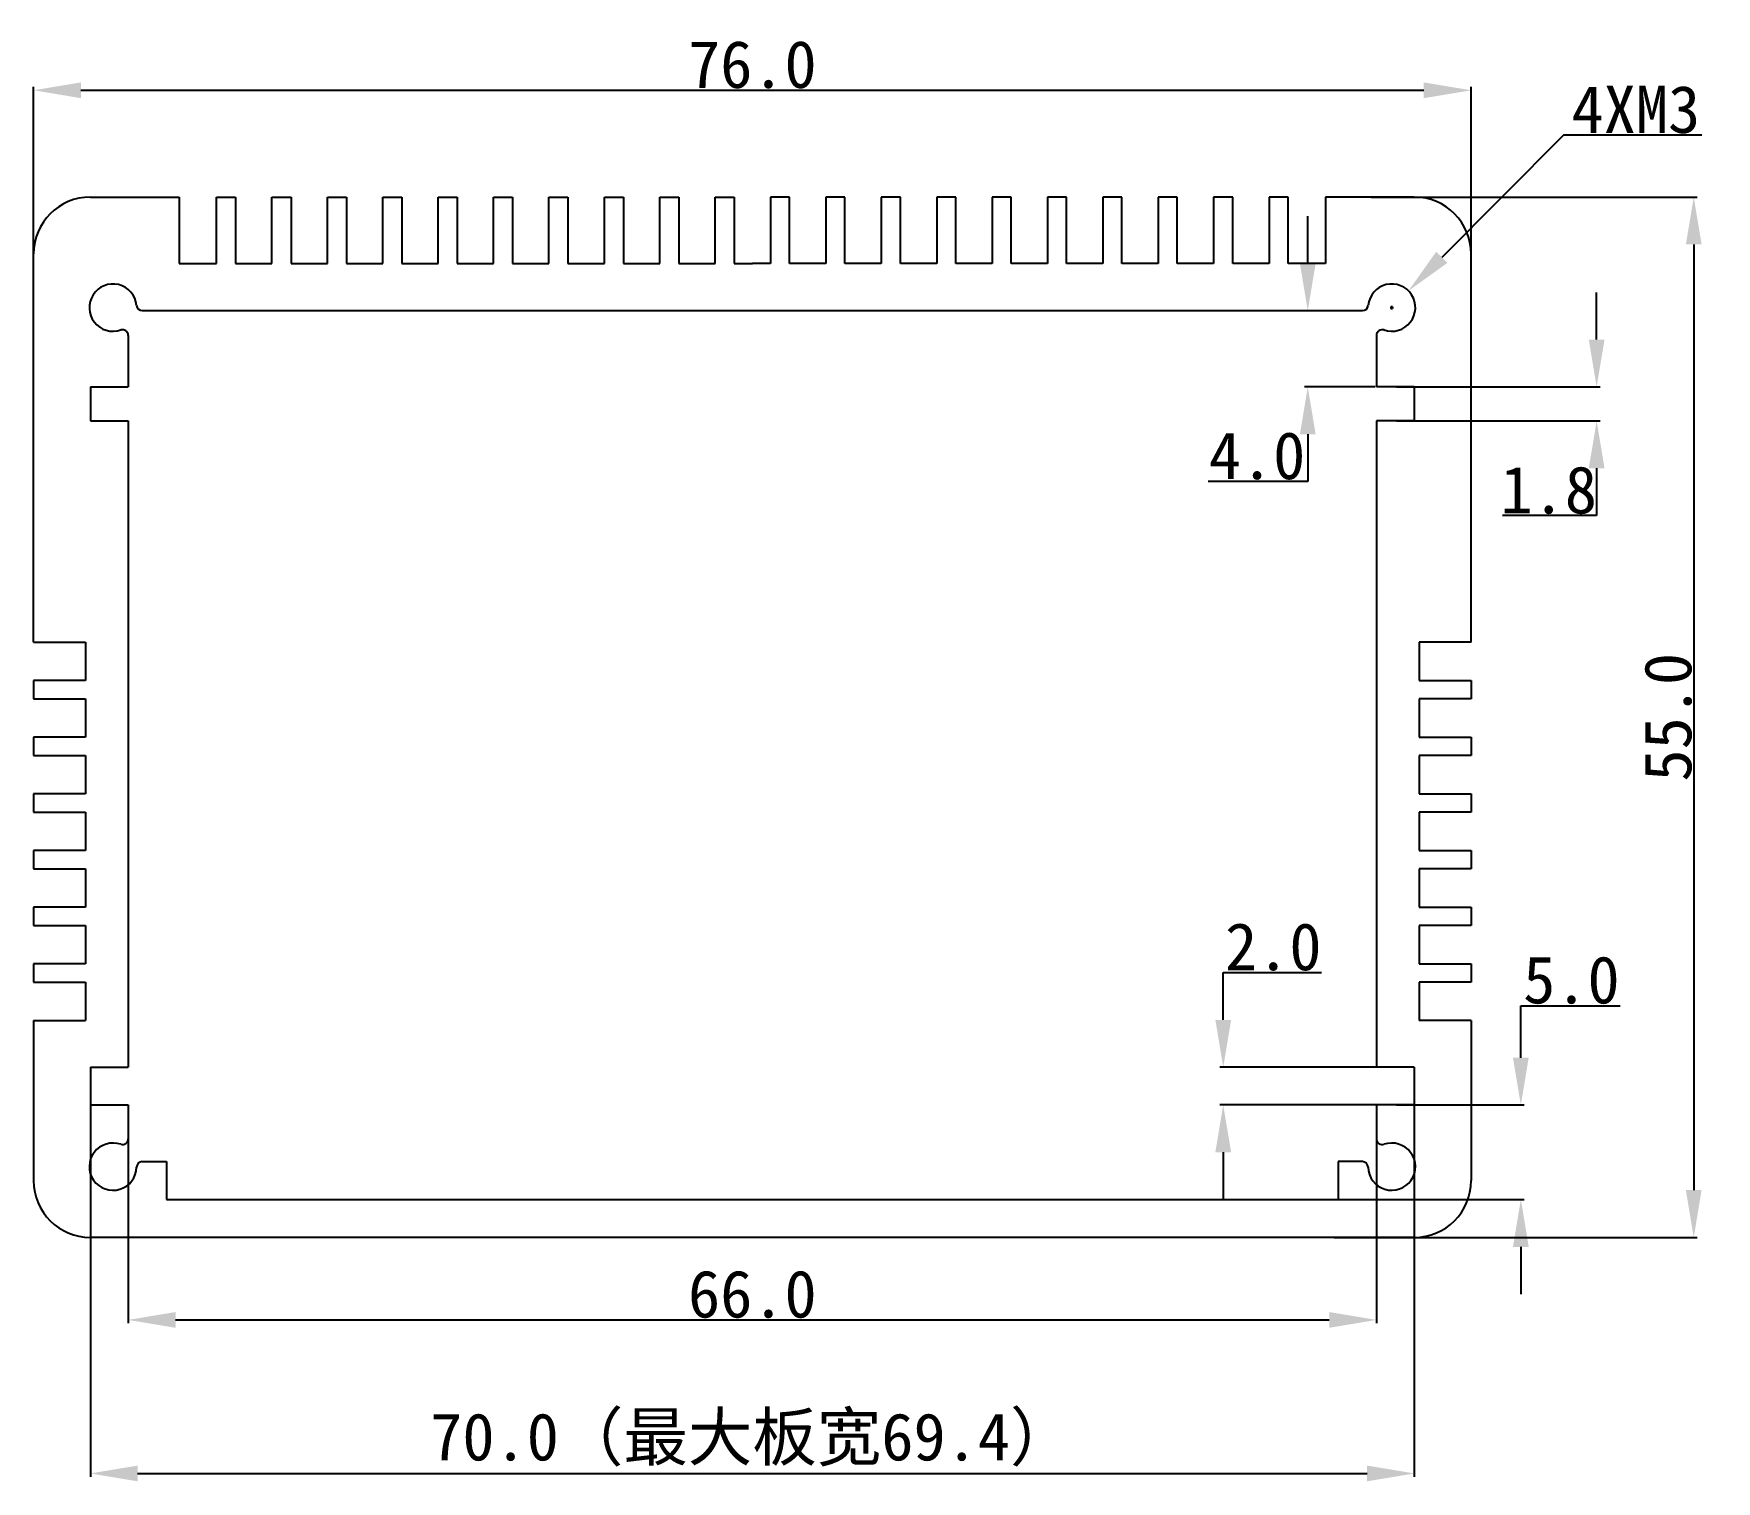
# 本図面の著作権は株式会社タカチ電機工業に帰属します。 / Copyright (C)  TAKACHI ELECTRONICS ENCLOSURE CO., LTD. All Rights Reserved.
# Model space of a CAD drawing. Header units: inches. Extents: x 17.5 to 106.4, y -2.8 to 73.7.
import ezdxf

# ---------------------------------------------------------------- set-up
doc = ezdxf.new("R2010")
doc.units = ezdxf.units.IN
doc.header["$MEASUREMENT"] = 0
doc.layers.get('Defpoints').update_dxf_attribs({"lineweight": 25})
doc.layers.add('1', color=30, linetype='Continuous')
doc.styles.get("Standard").update_dxf_attribs({"font": 'simhei.ttf'})
doc.dimstyles.get("Standard").update_dxf_attribs({"dimtxt": 2.5, "dimasz": 2.5, "dimexe": 0.18, "dimexo": 0.0625, "dimgap": 0.09, "dimtad": 1, "dimtoh": 1, "dimdec": 1, "dimzin": 0, "dimdsep": 46, "dimtxsty": 'Standard', "dimcen": 0.09, "dimadec": 0, "dimazin": 0, "dimtfac": 1, "dimtdec": 1, "dimtofl": 0, "dimtmove": 0, "dimatfit": 3, "dimfxl": 1, "dimtolj": 1, "dimtzin": 0, "dimarcsym": 0})

# ---------------------------------------------------------------- blocks, each defined once
blk = doc.blocks.new('*D77')
at = {"color": 0, "lineweight": -2}
for p, q in [((17.467, 58.177), (17.467, 70.9)), ((19.967, 70.72), (90.967, 70.72)), ((93.467, 58.177), (93.467, 70.9))]:
    blk.add_line(p, q, dxfattribs=at)
at = {"color": 0}
for points in [[(19.967, 71.137), (19.967, 70.303), (17.467, 70.72)], [(90.967, 71.137), (90.967, 70.303), (93.467, 70.72)]]:
    blk.add_solid(points, dxfattribs=at)
at = {"layer": 'Defpoints', "color": 0}
for p in [(93.467, 70.72), (17.467, 58.115), (93.467, 58.115)]:
    blk.add_point(p, dxfattribs=at)
at = {"color": 0, "insert": (55.467, 72.074), "char_height": 2.5, "attachment_point": 5}
blk.add_mtext('\\A1;76.0', dxfattribs=at)
blk = doc.blocks.new('*D78')
at = {"color": 0, "lineweight": -2}
for p, q in [((88.181, 65.075), (105.422, 65.075)), ((105.242, 62.575), (105.242, 12.575)), ((86.226, 10.075), (105.422, 10.075))]:
    blk.add_line(p, q, dxfattribs=at)
at = {"color": 0}
for points in [[(104.825, 62.575), (105.658, 62.575), (105.242, 65.075)], [(104.825, 12.575), (105.658, 12.575), (105.242, 10.075)]]:
    blk.add_solid(points, dxfattribs=at)
at = {"layer": 'Defpoints', "color": 0}
for p in [(88.119, 65.075), (86.164, 10.075), (105.242, 10.075)]:
    blk.add_point(p, dxfattribs=at)
at = {"color": 0, "insert": (103.888, 37.575), "char_height": 2.5, "attachment_point": 5, "rotation": 90}
blk.add_mtext('\\A1;55.0', dxfattribs=at)
blk = doc.blocks.new('*D79')
at = {"color": 0, "lineweight": -2}
for p, q in [((96.101, 19.575), (96.101, 22.32)), ((96.101, 22.32), (101.359, 22.32)), ((89.529, 17.075), (96.281, 17.075)), ((83.72, 12.074), (96.281, 12.074)), ((96.101, 9.574), (96.101, 7.074))]:
    blk.add_line(p, q, dxfattribs=at)
at = {"color": 0}
for points in [[(95.684, 19.575), (96.517, 19.575), (96.101, 17.075)], [(95.684, 9.574), (96.517, 9.574), (96.101, 12.074)]]:
    blk.add_solid(points, dxfattribs=at)
at = {"layer": 'Defpoints', "color": 0}
for p in [(89.467, 17.075), (83.658, 12.074), (96.101, 12.074)]:
    blk.add_point(p, dxfattribs=at)
at = {"color": 0, "insert": (98.775, 23.674), "char_height": 2.5, "attachment_point": 5}
blk.add_mtext('\\A1;5.0', dxfattribs=at)
blk = doc.blocks.new('*D80')
at = {"color": 0, "lineweight": -2}
for p, q in [((80.365, 21.575), (80.365, 24.075)), ((80.365, 24.075), (85.567, 24.075)), ((89.404, 19.075), (80.185, 19.075)), ((89.404, 17.075), (80.185, 17.075)), ((80.365, 14.575), (80.365, 12.075))]:
    blk.add_line(p, q, dxfattribs=at)
at = {"color": 0}
for points in [[(79.948, 21.575), (80.782, 21.575), (80.365, 19.075)], [(79.948, 14.575), (80.782, 14.575), (80.365, 17.075)]]:
    blk.add_solid(points, dxfattribs=at)
at = {"layer": 'Defpoints', "color": 0}
for p in [(89.467, 19.075), (80.365, 17.075), (89.467, 17.075)]:
    blk.add_point(p, dxfattribs=at)
at = {"color": 0, "insert": (83.011, 25.429), "char_height": 2.5, "attachment_point": 5}
blk.add_mtext('\\A1;2.0', dxfattribs=at)
blk = doc.blocks.new('*D81')
at = {"color": 0, "lineweight": -2}
for p, q in [((100.108, 57.537), (100.108, 60.037)), ((89.529, 55.037), (100.288, 55.037)), ((89.529, 53.237), (100.288, 53.237)), ((100.108, 50.737), (100.108, 48.237)), ((100.108, 48.237), (95.13, 48.237))]:
    blk.add_line(p, q, dxfattribs=at)
at = {"color": 0}
for points in [[(99.691, 57.537), (100.525, 57.537), (100.108, 55.037)], [(99.691, 50.737), (100.525, 50.737), (100.108, 53.237)]]:
    blk.add_solid(points, dxfattribs=at)
at = {"layer": 'Defpoints', "color": 0}
for p in [(89.467, 55.037), (89.467, 53.237), (100.108, 53.237)]:
    blk.add_point(p, dxfattribs=at)
at = {"color": 0, "insert": (97.574, 49.577), "char_height": 2.5, "attachment_point": 5}
blk.add_mtext('\\A1;1.8', dxfattribs=at)
blk = doc.blocks.new('*D82')
at = {"color": 0, "lineweight": -2}
for p, q in [((84.835, 61.574), (84.835, 64.074)), ((83.343, 59.074), (85.015, 59.074)), ((88.404, 55.037), (84.655, 55.037)), ((84.835, 52.537), (84.835, 50.037)), ((84.835, 50.037), (79.562, 50.037))]:
    blk.add_line(p, q, dxfattribs=at)
at = {"color": 0}
for points in [[(84.418, 61.574), (85.251, 61.574), (84.835, 59.074)], [(84.418, 52.537), (85.251, 52.537), (84.835, 55.037)]]:
    blk.add_solid(points, dxfattribs=at)
at = {"layer": 'Defpoints', "color": 0}
for p in [(83.281, 59.074), (84.835, 55.037), (88.467, 55.037)]:
    blk.add_point(p, dxfattribs=at)
at = {"color": 0, "insert": (82.153, 51.391), "char_height": 2.5, "attachment_point": 5}
blk.add_mtext('\\A1;4.0', dxfattribs=at)
blk = doc.blocks.new('*D83')
at = {"color": 0, "lineweight": -2}
for p, q in [((22.467, 16.115), (22.467, 5.532)), ((88.467, 16.115), (88.467, 5.532)), ((24.967, 5.712), (85.967, 5.712))]:
    blk.add_line(p, q, dxfattribs=at)
at = {"color": 0}
for points in [[(24.967, 6.128), (24.967, 5.295), (22.467, 5.712)], [(85.967, 6.128), (85.967, 5.295), (88.467, 5.712)]]:
    blk.add_solid(points, dxfattribs=at)
at = {"layer": 'Defpoints', "color": 0}
for p in [(22.467, 16.177), (88.467, 16.177), (88.467, 5.712)]:
    blk.add_point(p, dxfattribs=at)
at = {"color": 0, "insert": (55.467, 7.066), "char_height": 2.5, "attachment_point": 5}
blk.add_mtext('\\A1;66.0', dxfattribs=at)
blk = doc.blocks.new('*D84')
at = {"layer": '1', "color": 0, "lineweight": -2}
for p, q in [((20.466, 18.012), (20.466, -2.585)), ((90.467, 18.012), (90.467, -2.585)), ((22.966, -2.405), (87.967, -2.405))]:
    blk.add_line(p, q, dxfattribs=at)
at = {"layer": '1', "color": 0}
for points in [[(22.966, -1.989), (22.966, -2.822), (20.466, -2.405)], [(87.967, -1.989), (87.967, -2.822), (90.467, -2.405)]]:
    blk.add_solid(points, dxfattribs=at)
at = {"layer": 'Defpoints', "color": 0}
for p in [(20.466, 18.075), (90.467, 18.075), (90.467, -2.405)]:
    blk.add_point(p, dxfattribs=at)
at = {"layer": '1', "color": 0, "insert": (55.467, -0.63), "char_height": 2.5, "width": 36.55086, "attachment_point": 5}
blk.add_mtext('\\A1;70.0（最大板宽69.4）', dxfattribs=at)
blk = doc.blocks.new('*D85')
at = {"color": 0, "lineweight": -2}
for p, q in [((98.363, 68.355), (91.919, 61.887)), ((105.665, 68.355), (98.363, 68.355)), ((89.183, 59.23), (89.363, 59.23)), ((89.273, 59.14), (89.273, 59.32))]:
    blk.add_line(p, q, dxfattribs=at)
at = {"color": 0}
blk.add_solid([(91.624, 62.181), (92.215, 61.592), (90.155, 60.115)], dxfattribs=at)
at = {"layer": 'Defpoints', "color": 0}
for p in [(90.155, 60.115), (88.391, 58.344)]:
    blk.add_point(p, dxfattribs=at)
at = {"color": 0, "insert": (102.182, 69.695), "char_height": 2.5, "attachment_point": 5}
blk.add_mtext('\\A1;{\\f@SimHei|b0|i0|c134|p49;4XM3}', dxfattribs=at)

msp = doc.modelspace()

# ---------------------------------------------------------------- linework, layer by layer
for p, q in [((20.467, 65.075), (25.163, 65.075)), ((25.163, 65.075), (25.163, 61.563)), ((27.14, 65.075), (28.146, 65.075)), ((27.14, 61.563), (27.14, 65.075)), ((28.146, 65.075), (28.146, 61.563)), ((30.069, 61.563), (30.069, 65.075)), ((30.069, 65.075), (31.075, 65.075)), ((31.075, 65.075), (31.075, 61.563)), ((32.998, 61.563), (32.998, 65.075)), ((32.998, 65.075), (34.004, 65.075)), ((34.004, 65.075), (34.004, 61.563)), ((35.927, 61.563), (35.927, 65.075)), ((35.927, 65.075), (36.933, 65.075)), ((36.933, 65.075), (36.933, 61.563)), ((38.856, 65.075), (39.861, 65.075)), ((38.856, 61.563), (38.856, 65.075)), ((39.861, 65.075), (39.861, 61.563)), ((41.784, 61.563), (41.784, 65.075)), ((41.784, 65.075), (42.79, 65.075)), ((42.79, 65.075), (42.79, 61.563)), ((44.713, 61.563), (44.713, 65.075)), ((44.713, 65.075), (45.719, 65.075)), ((45.719, 65.075), (45.719, 61.563)), ((47.642, 61.563), (47.642, 65.075)), ((47.642, 65.075), (48.648, 65.075)), ((48.648, 65.075), (48.648, 61.563)), ((50.571, 65.075), (51.576, 65.075)), ((50.571, 61.563), (50.571, 65.075)), ((51.576, 65.075), (51.576, 61.563)), ((53.499, 61.563), (53.499, 65.075)), ((53.499, 65.075), (54.505, 65.075)), ((54.505, 65.075), (54.505, 61.563)), ((57.434, 65.075), (56.428, 65.075)), ((56.428, 65.075), (56.428, 61.563)), ((57.434, 61.563), (57.434, 65.075)), ((60.363, 65.075), (59.357, 65.075)), ((59.357, 65.075), (59.357, 61.563)), ((60.363, 61.563), (60.363, 65.075)), ((63.292, 65.075), (62.286, 65.075)), ((62.286, 65.075), (62.286, 61.563)), ((63.292, 61.563), (63.292, 65.075)), ((66.22, 65.075), (65.215, 65.075)), ((65.215, 65.075), (65.215, 61.563)), ((66.22, 61.563), (66.22, 65.075)), ((69.149, 65.075), (68.143, 65.075)), ((68.143, 65.075), (68.143, 61.563)), ((69.149, 61.563), (69.149, 65.075)), ((72.078, 65.075), (71.072, 65.075)), ((71.072, 65.075), (71.072, 61.563)), ((72.078, 61.563), (72.078, 65.075)), ((75.007, 65.075), (74.001, 65.075)), ((74.001, 65.075), (74.001, 61.563)), ((75.007, 61.563), (75.007, 65.075)), ((77.935, 65.075), (76.93, 65.075)), ((76.93, 65.075), (76.93, 61.563)), ((77.935, 61.563), (77.935, 65.075)), ((80.864, 65.075), (79.858, 65.075)), ((79.858, 65.075), (79.858, 61.563)), ((80.864, 61.563), (80.864, 65.075)), ((82.787, 65.075), (82.787, 61.563)), ((83.793, 65.075), (82.787, 65.075)), ((83.793, 61.563), (83.793, 65.075)), ((90.467, 65.075), (85.771, 65.075)), ((85.771, 65.075), (85.771, 61.563)), ((17.467, 41.54), (17.467, 62.075)), ((25.163, 61.563), (27.14, 61.563)), ((28.146, 61.563), (30.069, 61.563)), ((31.075, 61.563), (32.998, 61.563)), ((34.004, 61.563), (35.927, 61.563)), ((36.933, 61.563), (38.856, 61.563)), ((39.861, 61.563), (41.784, 61.563)), ((42.79, 61.563), (44.713, 61.563)), ((45.719, 61.563), (47.642, 61.563)), ((48.648, 61.563), (50.571, 61.563)), ((51.576, 61.563), (53.499, 61.563)), ((54.505, 61.563), (55.467, 61.563)), ((56.428, 61.563), (55.467, 61.563)), ((59.357, 61.563), (57.434, 61.563)), ((62.286, 61.563), (60.363, 61.563)), ((65.215, 61.563), (63.292, 61.563)), ((68.143, 61.563), (66.22, 61.563)), ((71.072, 61.563), (69.149, 61.563)), ((74.001, 61.563), (72.078, 61.563)), ((76.93, 61.563), (75.007, 61.563)), ((79.858, 61.563), (77.935, 61.563)), ((82.787, 61.563), (80.864, 61.563)), ((85.771, 61.563), (83.793, 61.563)), ((93.467, 41.54), (93.467, 62.075)), ((23.204, 59.074), (87.73, 59.074)), ((22.467, 57.765), (22.467, 55.037)), ((88.467, 57.765), (88.467, 55.037)), ((20.466, 55.037), (22.467, 55.037)), ((20.466, 55.037), (20.466, 53.237)), ((90.467, 55.037), (88.467, 55.037)), ((90.467, 55.037), (90.467, 53.237)), ((20.466, 53.237), (22.467, 53.237)), ((22.467, 53.237), (22.467, 19.075)), ((90.467, 53.237), (88.467, 53.237)), ((88.467, 53.237), (88.467, 19.075)), ((17.467, 41.54), (20.202, 41.54)), ((20.202, 41.54), (20.202, 39.519)), ((93.467, 41.54), (90.732, 41.54)), ((90.732, 41.54), (90.732, 39.519)), ((20.202, 39.519), (17.467, 39.519)), ((17.467, 39.519), (17.467, 38.545)), ((90.732, 39.519), (93.467, 39.519)), ((93.467, 39.519), (93.467, 38.545)), ((17.467, 38.545), (20.202, 38.545)), ((20.202, 38.545), (20.202, 36.523)), ((93.467, 38.545), (90.732, 38.545)), ((90.732, 38.545), (90.732, 36.523)), ((20.202, 36.523), (17.467, 36.523)), ((17.467, 36.523), (17.467, 35.549)), ((90.732, 36.523), (93.467, 36.523)), ((93.467, 36.523), (93.467, 35.549)), ((17.467, 35.549), (20.202, 35.549)), ((20.202, 35.549), (20.202, 33.528)), ((93.467, 35.549), (90.732, 35.549)), ((90.732, 35.549), (90.732, 33.528)), ((20.202, 33.528), (17.467, 33.528)), ((17.467, 33.528), (17.467, 32.554)), ((90.732, 33.528), (93.467, 33.528)), ((93.467, 33.528), (93.467, 32.554)), ((17.467, 32.554), (20.202, 32.554)), ((20.202, 32.554), (20.202, 30.533)), ((93.467, 32.554), (90.732, 32.554)), ((90.732, 32.554), (90.732, 30.533)), ((20.202, 30.533), (17.467, 30.533)), ((17.467, 30.533), (17.467, 29.559)), ((90.732, 30.533), (93.467, 30.533)), ((93.467, 30.533), (93.467, 29.559)), ((17.467, 29.559), (20.202, 29.559)), ((20.202, 29.559), (20.202, 27.538)), ((93.467, 29.559), (90.732, 29.559)), ((90.732, 29.559), (90.732, 27.538)), ((20.202, 27.538), (17.467, 27.538)), ((17.467, 27.538), (17.467, 26.564)), ((90.732, 27.538), (93.467, 27.538)), ((93.467, 27.538), (93.467, 26.564)), ((17.467, 26.564), (20.202, 26.564)), ((20.202, 26.564), (20.202, 24.543)), ((93.467, 26.564), (90.732, 26.564)), ((90.732, 26.564), (90.732, 24.543)), ((20.202, 24.543), (17.467, 24.543)), ((17.467, 24.543), (17.467, 23.569)), ((90.732, 24.543), (93.467, 24.543)), ((93.467, 24.543), (93.467, 23.569)), ((17.467, 23.569), (20.202, 23.569)), ((20.202, 23.569), (20.202, 21.548)), ((93.467, 23.569), (90.732, 23.569)), ((90.732, 23.569), (90.732, 21.548)), ((17.467, 21.548), (20.202, 21.548)), ((17.467, 21.548), (17.467, 13.075)), ((93.467, 21.548), (90.732, 21.548)), ((93.467, 21.548), (93.467, 13.075)), ((20.466, 19.075), (20.466, 17.075)), ((20.466, 19.075), (22.467, 19.075)), ((90.467, 19.075), (88.467, 19.075)), ((90.467, 19.075), (90.467, 17.075)), ((20.466, 17.075), (22.467, 17.075)), ((22.467, 17.075), (22.467, 15.28)), ((88.467, 17.075), (88.467, 15.28)), ((90.467, 17.075), (88.467, 17.075)), ((23.21, 14.079), (24.495, 14.079)), ((24.495, 14.079), (24.495, 12.074)), ((87.723, 14.079), (86.439, 14.079)), ((86.439, 14.079), (86.439, 12.074)), ((24.495, 12.074), (86.439, 12.074)), ((90.467, 10.075), (20.467, 10.075))]:
    msp.add_line(p, q)
for centre, radius, start, end in [((20.467, 62.075), 3, 90, 180), ((90.467, 62.075), 3, 0, 90), ((21.661, 59.23), 1.25, 5.34107, 289.06496), ((89.273, 59.23), 1.25, 250.93504, 174.65893), ((23.204, 59.374), 0.3, 185.34107, 270), ((87.73, 59.374), 0.3, 270, 354.65893), ((22.167, 57.765), 0.3, 0, 109.06496), ((88.767, 57.765), 0.3, 70.93504, 180), ((22.167, 15.28), 0.3, 250.93504, 360), ((88.767, 15.28), 0.3, 180, 289.06496), ((21.661, 13.815), 1.25, 70.93504, 358.66099), ((89.273, 13.815), 1.25, 181.33901, 109.06496), ((23.21, 13.779), 0.3, 90, 178.66099), ((87.723, 13.779), 0.3, 1.33901, 90), ((20.467, 13.075), 3, 180, 270), ((90.467, 13.075), 3, 270, 0)]:
    msp.add_arc(centre, radius, start, end)

# ---------------------------------------------------------------- dimensions: what is measured, and where the dimension line sits
for base, p1, p2, picture, middle in [((93.467, 70.72), (17.467, 58.115), (93.467, 58.115), '*D77', (55.467, 72.074)), ((88.467, 5.712), (22.467, 16.177), (88.467, 16.177), '*D83', (55.467, 7.066))]:
    dim = msp.add_linear_dim(base=base, p1=p1, p2=p2, dimstyle='Standard')
    dim.commit()
    dim.dimension.update_dxf_attribs({"geometry": picture, "text_midpoint": middle})
dim = msp.add_diameter_dim_2p(p1=(88.391, 58.344), p2=(90.155, 60.115), text='{\\f@SimHei|b0|i0|c134|p49;4XM3}', dimstyle='Standard')
dim.commit()
dim.dimension.update_dxf_attribs({"geometry": '*D85', "text_midpoint": (102.182, 68.355), "dimtype": 163})
for base, p1, p2, picture, middle in [((105.242, 10.075), (88.119, 65.075), (86.164, 10.075), '*D78', (105.242, 37.575)), ((100.108, 53.237), (89.467, 55.037), (89.467, 53.237), '*D81', (97.574, 48.237)), ((80.365, 17.075), (89.467, 19.075), (89.467, 17.075), '*D80', (83.011, 24.075)), ((96.101, 12.074), (89.467, 17.075), (83.658, 12.074), '*D79', (98.775, 22.32))]:
    dim = msp.add_linear_dim(base=base, p1=p1, p2=p2, angle=90, dimstyle='Standard')
    dim.commit()
    dim.dimension.update_dxf_attribs({"geometry": picture, "text_midpoint": middle, "dimtype": 160})
dim = msp.add_linear_dim(base=(84.835, 55.037), p1=(83.281, 59.074), p2=(88.467, 55.037), angle=90, dimstyle='Standard')
dim.commit()
dim.dimension.update_dxf_attribs({"geometry": '*D82', "text_midpoint": (82.153, 51.391)})
at = {"layer": '1'}
dim = msp.add_linear_dim(base=(90.467, -2.405), p1=(20.466, 18.075), p2=(90.467, 18.075), text='<>（最大板宽69.4）', dimstyle='Standard', dxfattribs=at)
dim.commit()
dim.dimension.update_dxf_attribs({"geometry": '*D84', "text_midpoint": (55.467, -0.63)})

doc.saveas('drawing.dxf')
